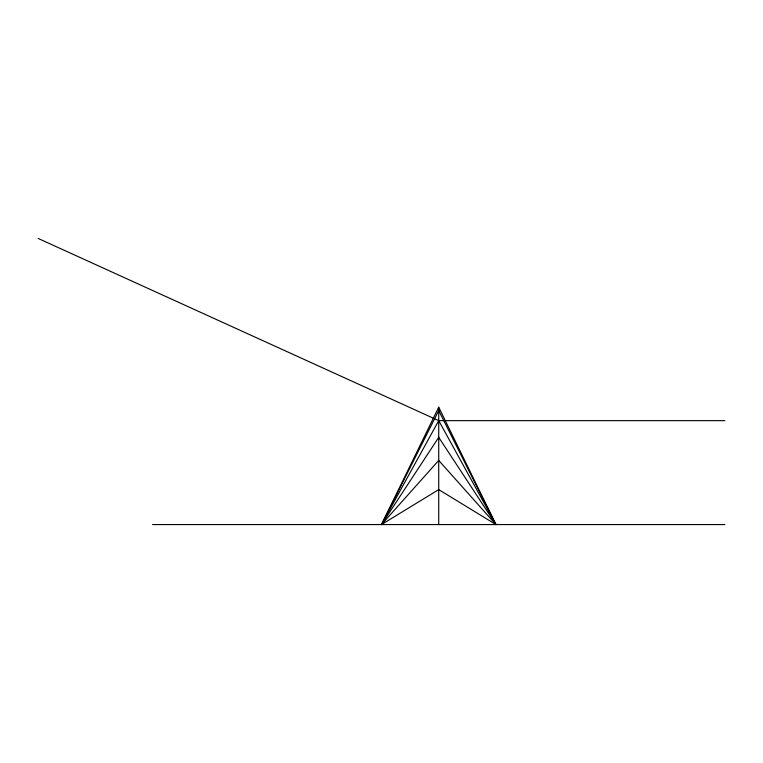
<?xml version="1.0" encoding="UTF-8"?>
<svg xmlns="http://www.w3.org/2000/svg" width="763" height="763" viewBox="0 0 763 763"><rect width="100%" height="100%" fill="white"/><g stroke="black" fill="none" stroke-linecap="round" stroke-linejoin="round"><path stroke-width="1.14" d="M438.725 407.184L381.5 524.562L438.725 489.608L495.95 524.562L438.725 407.184L438.725 524.562M724.85 420.651L438.725 420.651L38.15 238.438M152.6 524.562L724.85 524.562M438.725 410.561L381.5 524.562L438.725 460.413L495.95 524.562L438.725 410.561M438.725 420.651L381.5 524.562L438.725 437.342L495.95 524.562L438.725 420.651"/></g></svg>
